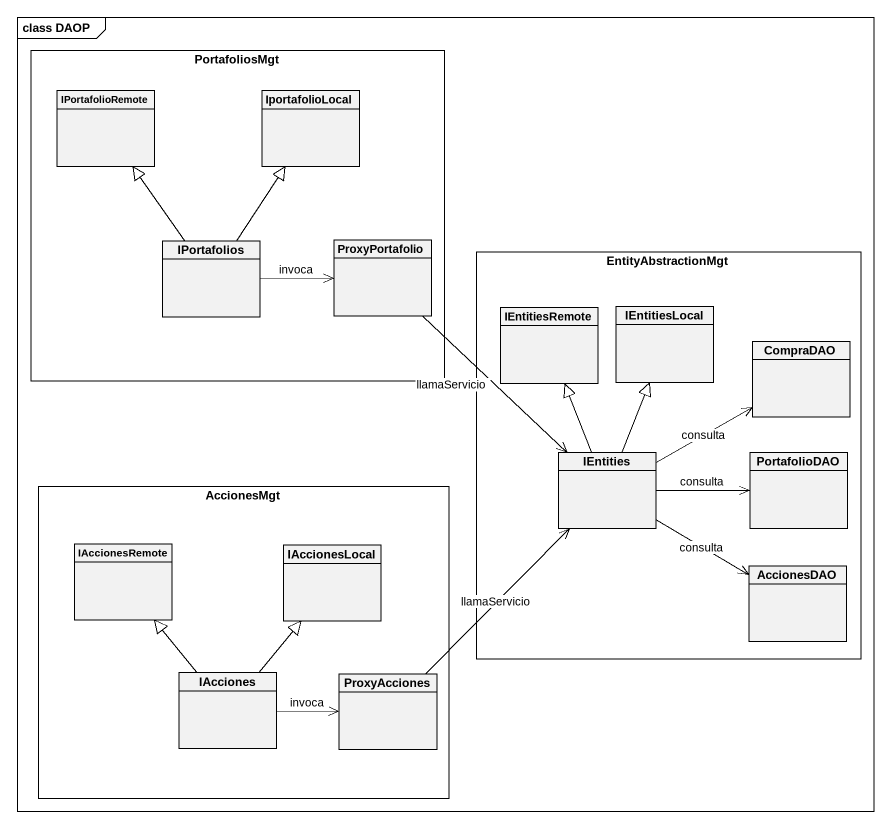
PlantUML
@startuml
mainframe class DAOP
hide circle
hide empty members
rectangle PortafoliosMgt {
  class IPortafolioRemote
  class IportafolioLocal
  class IPortafolios
  class ProxyPortafolio
}
rectangle EntityAbstractionMgt {
  class IEntitiesRemote
  class IEntitiesLocal
  class CompraDAO
  class IEntities
  class PortafolioDAO
  class AccionesDAO
}
rectangle AccionesMgt {
  class IAccionesRemote
  class IAccionesLocal
  class IAcciones
  class ProxyAcciones
}
IPortafolios -up-|> IPortafolioRemote
IPortafolios -up-|> IportafolioLocal
IPortafolios -right-> ProxyPortafolio : invoca
ProxyPortafolio --> IEntities : llamaServicio
IEntities -up-|> IEntitiesRemote
IEntities -up-|> IEntitiesLocal
IEntities -right-> CompraDAO : consulta
IEntities -right-> PortafolioDAO : consulta
IEntities -right-> AccionesDAO : consulta
IAcciones -up-|> IAccionesRemote
IAcciones -up-|> IAccionesLocal
IAcciones -right-> ProxyAcciones : invoca
ProxyAcciones -up-> IEntities : llamaServicio
@enduml
